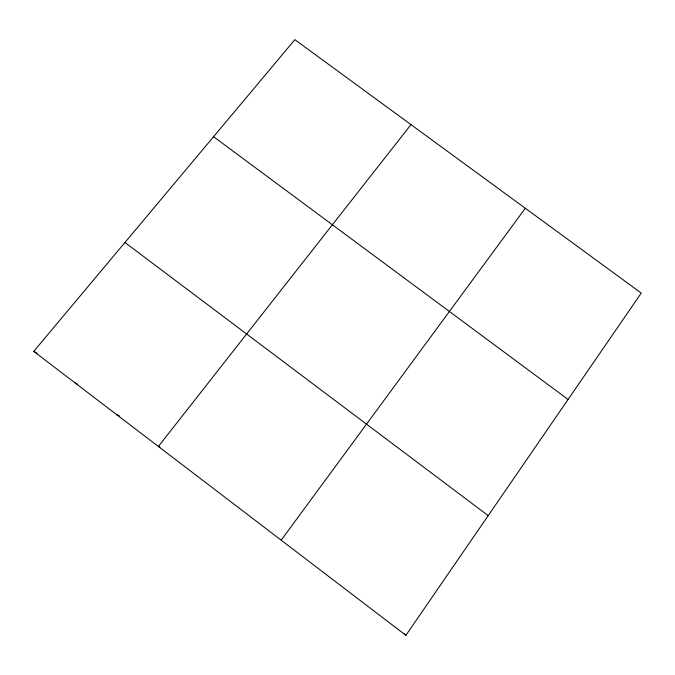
<?xml version="1.0" encoding="UTF-8"?>
<svg xmlns="http://www.w3.org/2000/svg" width="675" height="675" viewBox="0 0 675 675"><rect width="100%" height="100%" fill="white"/><g stroke="black" fill="none" stroke-linecap="round" stroke-linejoin="round"><path stroke-width="1.01" d="M405.894 635.335L641.25 293.077L294.848 39.665L33.75 351.38L405.894 635.335L404.561 633.791M281.18 540.177L525.31 208.263M410.991 124.63L158.363 446.462L160.017 447.002M116.606 414.602L119.408 415.842M75.068 382.911L77.709 384.252M33.75 351.38L37.133 353.244M213.57 136.696L568.088 399.473M124.943 242.502L488.202 515.641"/></g></svg>
